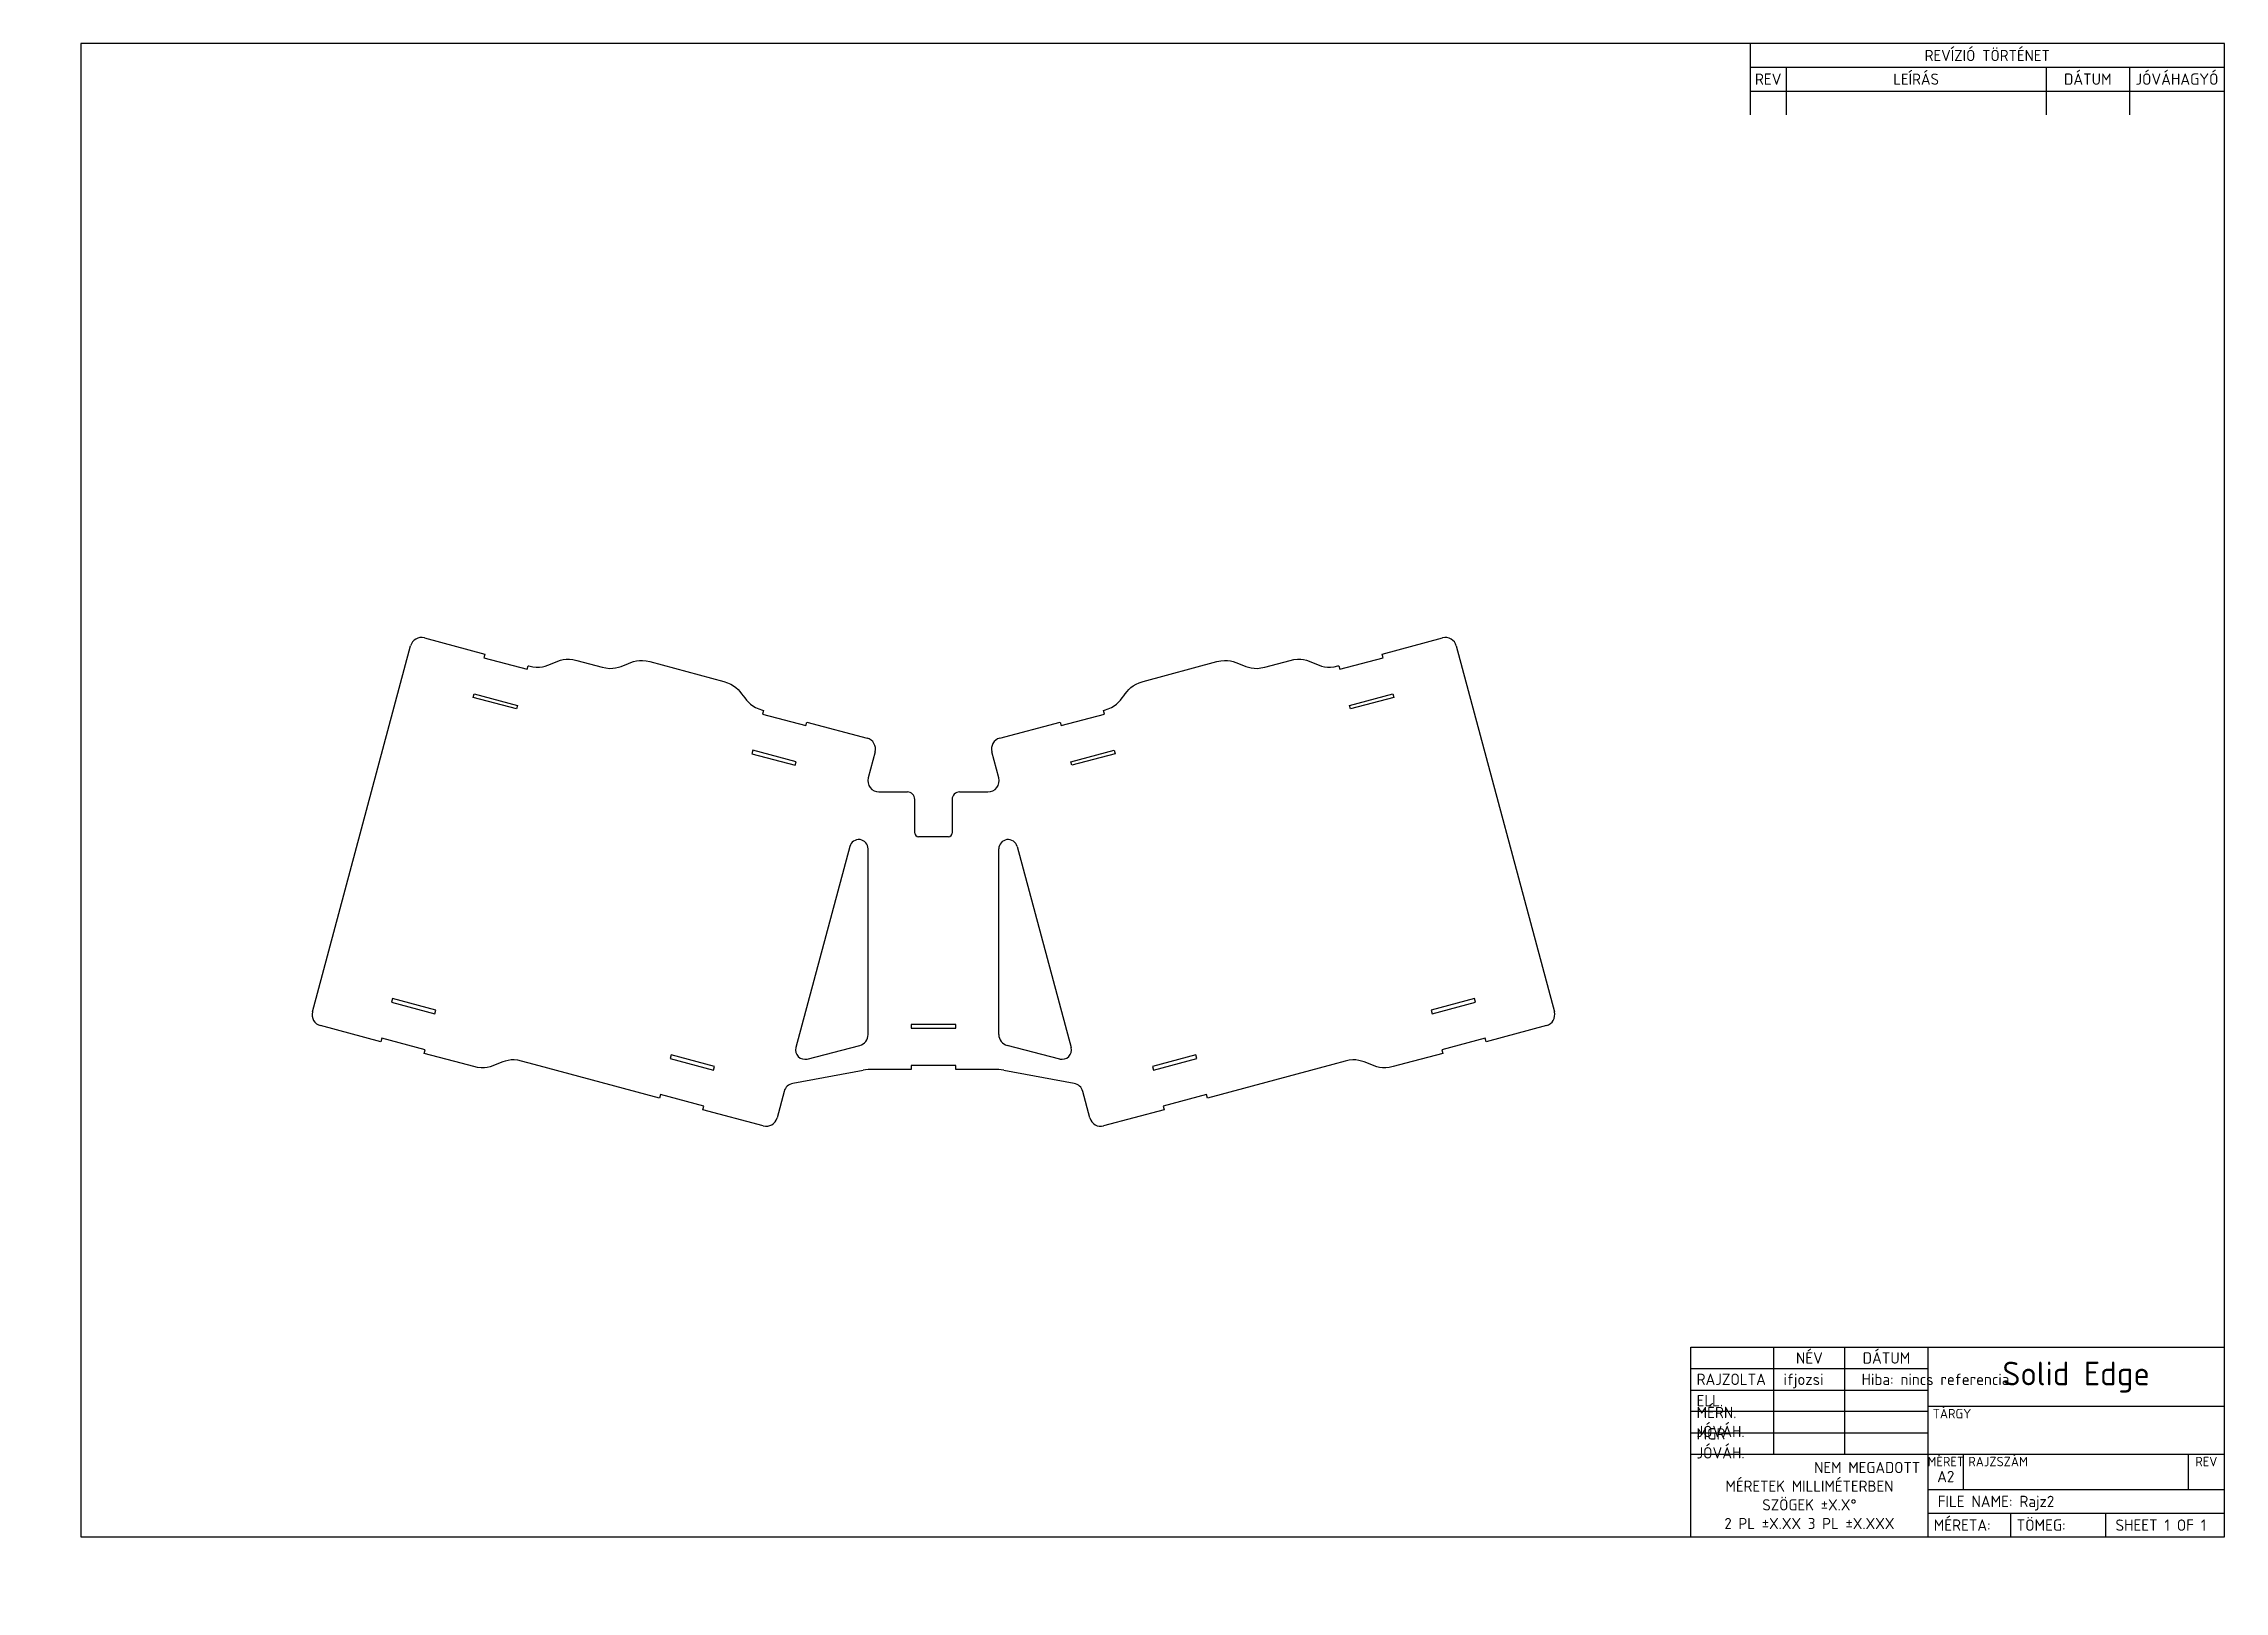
# Model space of a CAD drawing. Header units: millimetres. Extents: x 0 to 584, y -5 to 410.
import ezdxf
from ezdxf import colors
from ezdxf.entities.mleader import LeaderData, LeaderLine
from ezdxf.math import Vec2, Vec3

# ---------------------------------------------------------------- set-up
doc = ezdxf.new("R2010")
doc.units = ezdxf.units.MM
doc.layers.add('BOTTOM', color=7, linetype='Continuous')
doc.layers.add('Default', color=7, linetype='Continuous')

# ---------------------------------------------------------------- blocks, each defined once
blk = doc.blocks.new('SE')
at = {"layer": 'BOTTOM', "color": 7, "linetype": 'Continuous'}
for p, q in [((72.01, 150.65), (98.28, 248.69)), ((101.96, 250.81), (118.14, 246.48)), ((118.14, 246.48), (117.88, 245.51)), ((117.88, 245.51), (129.47, 242.41)), ((347.12, 242.41), (358.72, 245.51)), ((358.46, 246.48), (374.64, 250.81)), ((358.72, 245.51), (358.46, 246.48)), ((378.31, 248.69), (404.58, 150.65)), ((129.47, 242.41), (129.73, 243.37)), ((129.73, 243.37), (129.97, 243.31)), ((142.79, 244.79), (149.55, 242.98)), ((162.37, 244.46), (182.17, 239.15)), ((294.42, 239.15), (314.22, 244.46)), ((327.04, 242.98), (333.8, 244.79)), ((346.62, 243.31), (346.87, 243.37)), ((346.87, 243.37), (347.12, 242.41)), ((115.03, 234.89), (115.29, 235.85)), ((126.62, 231.78), (115.03, 234.89)), ((115.29, 235.85), (126.88, 232.75)), ((349.71, 232.75), (361.3, 235.85)), ((361.56, 234.89), (349.97, 231.78)), ((361.3, 235.85), (361.56, 234.89)), ((126.88, 232.75), (126.62, 231.78)), ((192.78, 231.4), (192.52, 230.43)), ((192.52, 230.43), (204.11, 227.32)), ((192.54, 231.46), (192.78, 231.4)), ((204.11, 227.32), (204.37, 228.29)), ((204.37, 228.29), (220.55, 223.95)), ((256.05, 223.95), (272.23, 228.29)), ((272.23, 228.29), (272.48, 227.32)), ((272.48, 227.32), (284.08, 230.43)), ((283.82, 231.4), (284.06, 231.46)), ((284.08, 230.43), (283.82, 231.4)), ((349.97, 231.78), (349.71, 232.75)), ((189.93, 220.77), (189.67, 219.8)), ((189.67, 219.8), (201.26, 216.7)), ((201.52, 217.66), (189.93, 220.77)), ((201.26, 216.7), (201.52, 217.66)), ((222.67, 220.28), (220.81, 213.34)), ((255.79, 213.34), (253.93, 220.28)), ((275.07, 217.66), (286.66, 220.77)), ((275.33, 216.7), (275.07, 217.66)), ((286.92, 219.8), (275.33, 216.7)), ((286.66, 220.77), (286.92, 219.8)), ((223.71, 209.56), (231.3, 209.56)), ((233.3, 198.56), (233.3, 207.56)), ((243.3, 207.56), (243.3, 198.56)), ((245.3, 209.56), (252.89, 209.56)), ((215.88, 194.95), (201.45, 141.09)), ((220.8, 144.57), (220.8, 194.3)), ((242.3, 197.56), (234.3, 197.56)), ((255.8, 144.57), (255.8, 194.3)), ((260.71, 194.95), (275.14, 141.09)), ((93.42, 154.23), (93.16, 153.27)), ((93.16, 153.27), (104.75, 150.16)), ((105.01, 151.13), (93.42, 154.23)), ((383.17, 154.23), (371.58, 151.13)), ((371.84, 150.16), (383.43, 153.27)), ((383.43, 153.27), (383.17, 154.23)), ((90.31, 142.64), (74.14, 146.98)), ((104.75, 150.16), (105.01, 151.13)), ((232.3, 147.25), (232.3, 146.25)), ((244.3, 147.25), (232.3, 147.25)), ((232.3, 146.25), (244.3, 146.25)), ((244.3, 146.25), (244.3, 147.25)), ((371.58, 151.13), (371.84, 150.16)), ((402.46, 146.98), (386.28, 142.64)), ((90.57, 143.61), (90.31, 142.64)), ((102.16, 140.5), (90.57, 143.61)), ((101.91, 139.53), (102.16, 140.5)), ((204.49, 138.02), (218.55, 141.66)), ((272.1, 138.02), (258.05, 141.66)), ((386.02, 143.61), (374.43, 140.5)), ((374.43, 140.5), (374.69, 139.53)), ((386.28, 142.64), (386.02, 143.61)), ((111.81, 136.88), (101.91, 139.53)), ((115.19, 135.98), (111.81, 136.88)), ((131.39, 136.55), (128.01, 137.46)), ((164.95, 127.56), (131.39, 136.55)), ((168.06, 139.15), (167.8, 138.18)), ((167.8, 138.18), (179.39, 135.08)), ((179.65, 136.04), (168.06, 139.15)), ((179.39, 135.08), (179.65, 136.04)), ((219.44, 134.99), (200.65, 131.5)), ((232.3, 135.25), (222.18, 135.25)), ((244.3, 136.25), (232.3, 136.25)), ((232.3, 136.25), (232.3, 135.25)), ((244.3, 135.25), (244.3, 136.25)), ((254.41, 135.25), (244.3, 135.25)), ((275.95, 131.5), (257.16, 134.99)), ((308.53, 139.15), (296.94, 136.04)), ((296.94, 136.04), (297.2, 135.08)), ((297.2, 135.08), (308.79, 138.18)), ((308.79, 138.18), (308.53, 139.15)), ((345.21, 136.55), (311.64, 127.56)), ((348.59, 137.46), (345.21, 136.55)), ((364.79, 136.88), (361.41, 135.98)), ((374.69, 139.53), (364.79, 136.88)), ((165.21, 128.52), (164.95, 127.56)), ((176.8, 125.42), (165.21, 128.52)), ((198.3, 129.33), (196.4, 122.24)), ((280.2, 122.24), (278.3, 129.33)), ((311.38, 128.52), (299.79, 125.42)), ((311.64, 127.56), (311.38, 128.52)), ((176.55, 124.45), (176.8, 125.42)), ((192.72, 120.12), (176.55, 124.45)), ((300.05, 124.45), (283.87, 120.12)), ((299.79, 125.42), (300.05, 124.45))]:
    blk.add_line(p, q, dxfattribs=at)
for centre, radius, start, end in [((101.18, 247.91), 3, 75, 165), ((375.41, 247.91), 3, 15, 105), ((219.77, 221.06), 3, 345, 75), ((256.82, 221.06), 3, 105, 195), ((223.71, 212.56), 3, 165, 270), ((252.89, 212.56), 3, 270, 15), ((231.3, 207.56), 2, 0, 90), ((245.3, 207.56), 2, 90, 180), ((234.3, 198.56), 1, 180, 270), ((242.3, 198.56), 1, 270, 0), ((218.3, 194.3), 2.5, 0, 165), ((258.3, 194.3), 2.5, 15, 180), ((74.91, 149.87), 3, 165, 255), ((401.68, 149.87), 3, 285, 15), ((203.87, 140.44), 2.5, 165, 284.51499), ((217.8, 144.57), 3, 284.51499, 0), ((258.8, 144.57), 3, 180, 255.48501), ((272.73, 140.44), 2.5, 255.48501, 15), ((222.18, 120.25), 15, 90, 100.53131), ((254.41, 120.25), 15, 79.46869, 90), ((201.2, 128.55), 3, 100.53131, 165), ((275.4, 128.55), 3, 15, 79.46869), ((193.5, 123.01), 3, 255, 345), ((283.09, 123.01), 3, 195, 285)]:
    blk.add_arc(centre, radius, start, end, dxfattribs=at)
for points in [[(129.97, 243.31), (135.76, 241.74), (137, 246.36), (142.79, 244.79)], [(149.55, 242.98), (155.36, 241.43), (156.57, 246), (162.37, 244.46)], [(314.22, 244.46), (320.03, 246), (321.24, 241.43), (327.04, 242.98)], [(333.8, 244.79), (339.6, 246.36), (340.83, 241.74), (346.62, 243.31)], [(182.17, 239.15), (187.96, 237.59), (186.72, 233.02), (192.54, 231.46)], [(284.06, 231.46), (289.87, 233.02), (288.63, 237.59), (294.42, 239.15)], [(128.01, 137.46), (122.21, 139.01), (120.99, 134.43), (115.19, 135.98)], [(361.41, 135.98), (355.6, 134.43), (354.38, 139.01), (348.59, 137.46)]]:
    blk.add_open_spline(points, degree=3, dxfattribs=at)
blk = doc.blocks.new('_DOT')
at = {"color": 0}
blk.add_line((0, 0), (-1, 0), dxfattribs=at)
at = {"color": 0, "const_width": 0.333}
blk.add_lwpolyline([(-0.1665, 0, 1), (0.1665, 0, 1)], format="xyb", close=True, dxfattribs=at)

msp = doc.modelspace()

# ---------------------------------------------------------------- linework, layer by layer
at = {"layer": 'Default', "color": 7, "linetype": 'Continuous'}
for p, q in [((584, 410), (10, 410)), ((10, 410), (10, 10)), ((457, 410), (457, 390.95)), ((584, 10), (584, 410)), ((457, 403.65), (584, 403.65)), ((466.65, 403.65), (466.65, 390.95)), ((536.25, 403.65), (536.25, 390.95)), ((558.6, 403.65), (558.6, 390.95)), ((457, 397.3), (584, 397.3)), ((441.13, 10), (441.13, 60.8)), ((441.13, 60.8), (584, 60.8)), ((463.35, 32.22), (463.35, 60.8)), ((482.4, 32.22), (482.4, 60.8)), ((504.63, 10), (504.63, 60.8)), ((441.13, 55.09), (504.63, 55.09)), ((441.13, 49.37), (504.63, 49.37)), ((441.13, 43.66), (504.63, 43.66)), ((504.63, 45.05), (584, 45.05)), ((441.13, 37.94), (504.63, 37.94)), ((441.13, 32.22), (584, 32.22)), ((514.15, 22.7), (514.15, 32.1)), ((574.35, 22.7), (574.35, 32.1)), ((504.63, 22.7), (584, 22.7)), ((504.63, 16.35), (584, 16.35)), ((526.85, 10), (526.85, 16.35)), ((552.25, 10), (552.25, 16.35)), ((10, 10), (584, 10))]:
    msp.add_line(p, q, dxfattribs=at)

# ---------------------------------------------------------------- block references
at = {"layer": 'Default'}
msp.add_blockref('SE', (0, 0), dxfattribs=at)

# ---------------------------------------------------------------- texts
for s, insert, char_height, width, attachment_point in [('{\\fSolid Edge ISO|b0||i0||c0|p34;\\C7;\\H2.998611111;\\W1.;\\T1.;REVÍZIÓ TÖRTÉNET}', (520.5, 406.82), 2.9986, 127, 5), ('{\\fSolid Edge ISO|b0||i0||c0|p34;\\C7;\\H2.998611111;\\W1.;\\T1.;LEÍRÁS}', (501.45, 400.48), 2.9986, 69.596, 5), ('{\\fSolid Edge ISO|b0||i0||c0|p34;\\C7;\\H3.048;\\W1.;DÁTUM}', (547.42, 400.48), 3.048, 22.352, 5), ('{\\fSolid Edge ISO|b0||i0||c0|p34;\\C7;\\H3.048;\\W1.;JÓVÁHAGYÓ}', (571.3, 400.48), 3.048, 25.4, 5), ('{\\fSolid Edge ISO|b0||i0||c0|p34;\\C7;\\H3.048;\\W1.;REV}', (461.83, 400.48), 3.048, 9.652, 5), ('{\\fSolid Edge ISO|b0||i0||c0|p34;\\C7;\\H3.048;\\W1.;NÉV}', (472.88, 57.94), 3.048, 19.05, 5), ('{\\fSolid Edge ISO|b0||i0||c0|p34;\\C7;\\H3.048;\\W1.;DÁTUM}', (493.51, 57.94), 3.048, 22.225, 5), ('{\\fSolid Edge ISO|b0||i0||c0|p34;\\C7;\\H3.048;\\W1.;RAJZOLTA}', (442.65, 52.23), 3.048, 20.701, 4), ('{\\fSolid Edge ISO|b1||i0||c0|p34;\\C7;\\H6.35;\\W1.;Solid Edge}', (544.31, 52.83), 6.35, 79.375, 5), ('{\\fSolid Edge ISO|b0||i0||c0|p34;\\C7;\\H3.048;\\W1.;ELL.}', (442.65, 46.51), 3.048, 20.701, 4), ('{\\fSolid Edge ISO|b0||i0||c0|p34;\\C7;\\H3.048;\\W1.;MÉRN. JÓVÁH.}', (442.65, 40.8), 3.048, 20.701, 4), ('{\\fSolid Edge ISO|b0||i0||c0|p34;\\C7;\\H2.54;\\W1.;TÁRGY}', (505.9, 44.3), 2.54, 78.105, 1), ('{\\fSolid Edge ISO|b0||i0||c0|p34;\\C7;\\H3.048;\\W1.;MGR JÓVÁH.}', (442.65, 35.08), 3.048, 20.701, 4), ('{\\fSolid Edge ISO|b0||i0||c0|p34;\\C7;\\H2.998611111;\\W1.;\\T1.;                 NEM MEGADOTT\\P}{\\fSolid Edge ISO|b0||i0||c0|p34;\\C7;\\H2.998611111;\\W1.;\\T1.;MÉRETEK MILLIMÉTERBEN\\P}{\\fSolid Edge ISO|b0||i0||c0|p34;\\C7;\\H2.998611111;\\W1.;\\T1.;SZÖGEK ±X.X°\\P}{\\fSolid Edge ISO|b0||i0||c0|p34;\\C7;\\H2.998611111;\\W1.;\\T1.;2 PL ±X.XX 3 PL ±X.XXX}', (472.88, 21.11), 2.9986, 63.5, 5), ('{\\fSolid Edge ISO|b0||i0||c0|p34;\\C7;\\H2.54;\\W1.;MÉRET}', (509.39, 31.47), 2.54, 9.525, 2), ('{\\fSolid Edge ISO|b0||i0||c0|p34;\\C7;\\H2.54;\\W1.;RAJZSZÁM}', (515.42, 31.47), 2.54, 58.928, 1), ('{\\fSolid Edge ISO|b0||i0||c0|p34;\\C7;\\H2.54;\\W1.;REV}', (579.17, 31.47), 2.54, 9.652, 2), ('{\\fSolid Edge ISO|b1||i0||c0|p34;\\C7;\\H3.048;\\W1.;A2}', (509.39, 26.19), 3.048, 9.525, 5), ('{\\fSolid Edge ISO|b0||i0||c0|p34;\\C7;\\H3.048;\\W1.;MÉRETA:}', (506.15, 13.18), 3.048, 20.701, 4), ('{\\fSolid Edge ISO|b0||i0||c0|p34;\\C7;\\H3.048;\\W1.;TÖMEG:}', (528.37, 13.18), 3.048, 23.876, 4)]:
    msp.add_mtext(s, dxfattribs=dict(at, insert=insert, char_height=char_height, width=width, attachment_point=attachment_point))

# ---------------------------------------------------------------- leaders
at = {"layer": 'Default', "color": 7, "linetype": 'Continuous'}
ml = msp.add_multileader_mtext('Standard', dxfattribs=at)
ml.set_content('{\\pxsm0.9;\\fSolid Edge ISO|b0||i0||c0|p34;\\W1.;ifjozsi\\P}', color=256)
ml.set_leader_properties()
ml.set_arrow_properties(name='DOT')
ml.build(insert=Vec2(0, 0))
ml.multileader.update_dxf_attribs({"leader_type": 0, "dogleg_length": 0, "arrow_head_size": 3.05})
ctx = ml.context
ctx.base_point, ctx.char_height, ctx.arrow_head_size, ctx.landing_gap_size = Vec3(463.94, 51.81), 3.048, 3.05, 1.07
notes = []
notes.append((ctx, [(0, (0, 0, 0), (0, 0), (1, 0), 1, [])]))
ctx.mtext.insert = Vec3(465.94, 53.75)
ml = msp.add_multileader_mtext('Standard', dxfattribs=at)
ml.set_content('{\\pxsm0.9;\\fSolid Edge ISO|b0||i0||c0|p34;\\W1.; Hiba: nincs referencia\\P}', color=256)
ml.set_leader_properties()
ml.set_arrow_properties(name='DOT')
ml.build(insert=Vec2(0, 0))
ml.multileader.update_dxf_attribs({"leader_type": 0, "dogleg_length": 0, "arrow_head_size": 3.05})
ctx = ml.context
ctx.base_point, ctx.char_height, ctx.arrow_head_size, ctx.landing_gap_size = Vec3(482.99, 52.22), 3.048, 3.05, 1.07
notes.append((ctx, [(0, (0, 0, 0), (0, 0), (1, 0), 1, [])]))
ctx.mtext.insert = Vec3(484.99, 53.75)
ml = msp.add_multileader_mtext('Standard', dxfattribs=at)
ml.set_content('{\\pxsm0.9;\\fSolid Edge ISO|b0||i0||c0|p34;\\W1.;FILE NAME: Rajz2\\P}', color=256)
ml.set_leader_properties()
ml.set_arrow_properties(name='DOT')
ml.build(insert=Vec2(0, 0))
ml.multileader.update_dxf_attribs({"leader_type": 0, "dogleg_length": 0, "arrow_head_size": 3.05})
ctx = ml.context
ctx.base_point, ctx.char_height, ctx.arrow_head_size, ctx.landing_gap_size = Vec3(505.22, 19.11), 3.048, 3.05, 1.07
notes.append((ctx, [(0, (0, 0, 0), (0, 0), (1, 0), 1, [])]))
ctx.mtext.insert = Vec3(507.22, 21.05)
ml = msp.add_multileader_mtext('Standard', dxfattribs=at)
ml.set_content('{\\pxsm0.9;\\fSolid Edge ISO|b0||i0||c0|p34;\\W1.;SHEET 1 OF 1\\P}', color=256)
ml.set_leader_properties()
ml.set_arrow_properties(name='DOT')
ml.build(insert=Vec2(0, 0))
ml.multileader.update_dxf_attribs({"leader_type": 0, "dogleg_length": 0, "arrow_head_size": 3.05})
ctx = ml.context
ctx.base_point, ctx.char_height, ctx.arrow_head_size, ctx.landing_gap_size = Vec3(552.84, 13.16), 3.048, 3.05, 1.07
notes.append((ctx, [(0, (0, 0, 0), (0, 0), (1, 0), 1, [])]))
ctx.mtext.insert = Vec3(554.84, 14.7)
for ctx, leaders in notes:
    for number, flags, end, landing, length, lines in leaders:
        leader = LeaderData()
        leader.index, (leader.has_last_leader_line, leader.has_dogleg_vector, leader.attachment_direction) = number, flags
        leader.last_leader_point, leader.dogleg_vector, leader.dogleg_length = Vec3(end), Vec3(landing), length
        for number, points, colour, breaks in lines:
            line = LeaderLine()
            line.index, line.vertices, line.color, line.breaks = number, Vec3.list(points), colors.encode_raw_color(colour), breaks
            leader.lines.append(line)
        ctx.leaders.append(leader)

doc.saveas('drawing.dxf')
